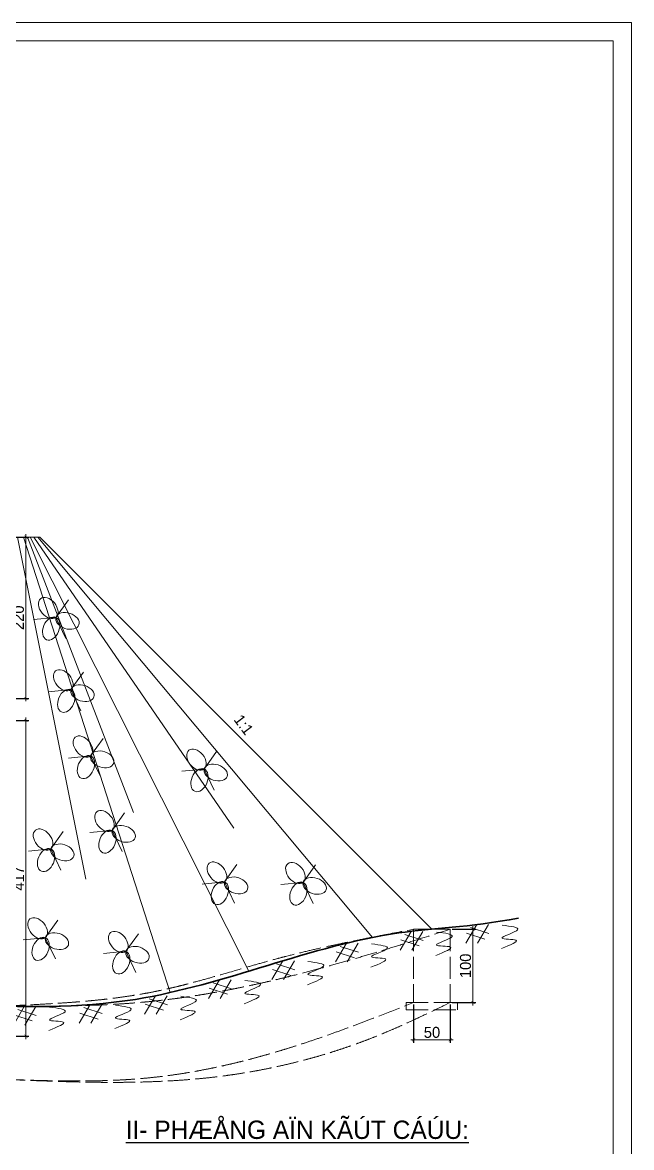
# Model space of a CAD drawing. Header units: millimetres. Extents: x -354608 to 492029, y -885357 to -234285.
# Drawn here: x 28045 to 69572, y -486772 to -410018 of the extents above; entities that cross this region are included whole.
import ezdxf

# ---------------------------------------------------------------- set-up
doc = ezdxf.new("R2010")
doc.units = ezdxf.units.MM
doc.header["$LTSCALE"] = 0.25
doc.header["$MEASUREMENT"] = 0
doc.header["$PDMODE"] = 34
doc.linetypes.add('ACAD_ISO02W100', pattern=[15, 12, -3])
doc.layers.get('0').update_dxf_attribs({"lineweight": 30})
for name, color, linetype, lineweight in [('!text', 130, 'Continuous', 20), ('2', 253, 'Continuous', 15), ('dam', 1, 'Continuous', 35), ('duong 3', 3, 'Continuous', 30), ('dut', 2, 'ACAD_ISO02W100', 30)]:
    doc.layers.add(name, color=color, linetype=linetype, lineweight=lineweight)
doc.styles.add('K-THUOC', font='11_3664_VSWICONN.TTF')
doc.styles.get("Standard").update_dxf_attribs({"font": 'VNswitzerlandcondlight.TTF'})
doc.dimstyles.new('tl 1.50', dxfattribs={"dimscale": 250, "dimtxt": 3, "dimasz": 0.8, "dimexe": 0.8, "dimexo": 0.5, "dimgap": 0.5, "dimtad": 1, "dimdec": 0, "dimlfac": 0.02, "dimzin": 0, "dimdsep": 46, "dimtxsty": 'K-THUOC', "dimblk": 'ARCHTICK', "dimcen": 1, "dimdle": 0.8, "dimclrd": 256, "dimclrt": 256, "dimadec": 0, "dimazin": 0, "dimtfac": 1, "dimtdec": 0, "dimtmove": 0, "dimatfit": 3, "dimfxl": 0, "dimfrac": 2, "dimtolj": 1, "dimtzin": 0, "dimlwd": -1, "dimarcsym": 0})

# ---------------------------------------------------------------- blocks, each defined once
blk = doc.blocks.new('_ArchTick')
at = {"color": 0, "linetype": 'ByBlock', "const_width": 0.15}
blk.add_lwpolyline([(-0.5, -0.5), (0.5, 0.5)], dxfattribs=at)
blk = doc.blocks.new('*D228')
at = {"layer": '2'}
blk.add_line((28278, -479381), (28278, -457431), dxfattribs=at)
at = {"layer": '2', "color": 0, "lineweight": -2}
for p, q in [((26844, -457631), (28478, -457631)), ((26844, -479181), (28478, -479181))]:
    blk.add_line(p, q, dxfattribs=at)
at = {"layer": 'Defpoints', "color": 0}
for p in [(26719, -457631), (28278, -457631), (26719, -479181)]:
    blk.add_point(p, dxfattribs=at)
at = {"layer": '2', "xscale": 200, "yscale": 200, "zscale": 200}
for p, rotation in [((28278, -457631), 90), ((28278, -479181), 270)]:
    blk.add_blockref('_ArchTick', p, dxfattribs=dict(at, rotation=rotation))
at = {"layer": '2', "insert": (27778, -468406), "char_height": 750, "attachment_point": 5, "rotation": 90, "style": 'K-THUOC'}
blk.add_mtext('\\A1;417', dxfattribs=at)
blk = doc.blocks.new('*D229')
at = {"layer": '2', "color": 0, "lineweight": -2}
for p, q in [((27122, -445131), (28478, -445131)), ((12996, -456131), (28478, -456131))]:
    blk.add_line(p, q, dxfattribs=at)
at = {"layer": '2'}
blk.add_line((28278, -456331), (28278, -444931), dxfattribs=at)
at = {"layer": 'Defpoints', "color": 0}
for p in [(26997, -445131), (28278, -445131), (12871, -456131)]:
    blk.add_point(p, dxfattribs=at)
at = {"layer": '2', "xscale": 200, "yscale": 200, "zscale": 200}
for p, rotation in [((28278, -445131), 90), ((28278, -456131), 270)]:
    blk.add_blockref('_ArchTick', p, dxfattribs=dict(at, rotation=rotation))
at = {"layer": '2', "insert": (27771, -450631), "char_height": 750, "attachment_point": 5, "rotation": 90, "style": 'K-THUOC'}
blk.add_mtext('\\A1;220', dxfattribs=at)
blk = doc.blocks.new('*D762')
at = {"layer": '2', "color": 0, "lineweight": -2}
for p, q in [((57343, -471880), (58964, -471880)), ((57343, -476880), (58964, -476880))]:
    blk.add_line(p, q, dxfattribs=at)
at = {"layer": '2'}
blk.add_line((58764, -477080), (58764, -471680), dxfattribs=at)
at = {"layer": 'Defpoints', "color": 0}
for p in [(57218, -471880), (58764, -471880), (57218, -476880)]:
    blk.add_point(p, dxfattribs=at)
at = {"layer": '2', "xscale": 200, "yscale": 200, "zscale": 200}
for p, rotation in [((58764, -471880), 90), ((58764, -476880), 270)]:
    blk.add_blockref('_ArchTick', p, dxfattribs=dict(at, rotation=rotation))
at = {"layer": '2', "insert": (58256, -474380), "char_height": 750, "attachment_point": 5, "rotation": 90, "style": 'K-THUOC'}
blk.add_mtext('\\A1;100', dxfattribs=at)
blk = doc.blocks.new('*D763')
at = {"layer": '2', "color": 0, "lineweight": -2}
for p, q in [((54718, -477005), (54718, -479631)), ((57218, -477005), (57218, -479631))]:
    blk.add_line(p, q, dxfattribs=at)
at = {"layer": '2'}
blk.add_line((54518, -479431), (57418, -479431), dxfattribs=at)
at = {"layer": 'Defpoints', "color": 0}
for p in [(54718, -476880), (57218, -476880), (57218, -479431)]:
    blk.add_point(p, dxfattribs=at)
at = {"layer": '2', "xscale": 200, "yscale": 200, "zscale": 200, "rotation": 180}
blk.add_blockref('_ArchTick', (54718, -479431), dxfattribs=at)
at = {"layer": '2', "xscale": 200, "yscale": 200, "zscale": 200}
blk.add_blockref('_ArchTick', (57218, -479431), dxfattribs=at)
at = {"layer": '2', "insert": (55968, -478923), "char_height": 750, "attachment_point": 5, "style": 'K-THUOC'}
blk.add_mtext('\\A1;50', dxfattribs=at)
blk = doc.blocks.new('dattn')
at = {"layer": 'duong 3', "lineweight": 13}
for p, q in [((0, 0), (-745, -1272)), ((793, 0), (48, -1272)), ((-705, -585), (549, -991)), ((-434, -212), (820, -618))]:
    blk.add_line(p, q, dxfattribs=at)
blk.add_spline([(1715, -44), (2779, -359), (1715, -930), (2661, -1067), (1675, -1638)], degree=3, dxfattribs=at)

msp = doc.modelspace()

# ---------------------------------------------------------------- linework, layer by layer
at = {"layer": '!text', "color": 2}
for p, q in [((26719.2, -445131), (29219.2, -445131)), ((29089.3, -445131), (51918.7, -472441.7)), ((55967.8, -471879.6), (29219.2, -445131)), ((55967.8, -471879.6), (54717.8, -471879.6)), ((55967.8, -471879.6), (57217.8, -471879.6))]:
    msp.add_line(p, q, dxfattribs=at)
at = {"layer": '2', "color": 1, "lineweight": 5}
for p, q in [((69572.4, -410018.3), (-354608.2, -410018.3)), ((69572.4, -410018.3), (69572.4, -558518.3)), ((68322.4, -411268.3), (-348358.2, -411268.3)), ((68322.4, -411268.3), (68322.4, -557268.3))]:
    msp.add_line(p, q, dxfattribs=at)
at = {"layer": '2'}
for p, q in [((27691.9, -445131), (32356, -468457.1)), ((28115.6, -445131), (38116.1, -476201.2)), ((28382.2, -445131), (35608.2, -463927.3)), ((28563.2, -445131), (43468.7, -474743.3)), ((28816.9, -445131), (42448.1, -464993)), ((30321.9, -450604.1), (31169.3, -449410)), ((30321.9, -450604.1), (28800.9, -450758.5)), ((30321.9, -450604.1), (31004.6, -452044.1)), ((31347.1, -455536.1), (32194.5, -454342)), ((31347.1, -455536.1), (29826.1, -455690.5)), ((31347.1, -455536.1), (32029.8, -456976.1)), ((32691.8, -460054.9), (33539.2, -458860.7)), ((40432.5, -460949.3), (41279.9, -459755.1)), ((32691.8, -460054.9), (31170.8, -460209.2)), ((32691.8, -460054.9), (33374.5, -461494.8)), ((40432.5, -460949.3), (38911.5, -461103.6)), ((40432.5, -460949.3), (41115.2, -462389.2)), ((34157.6, -465137.9), (35004.9, -463943.7)), ((29971.8, -466399.9), (30819.2, -465205.7)), ((34157.6, -465137.9), (32636.5, -465292.2)), ((34157.6, -465137.9), (34840.2, -466577.8)), ((29971.8, -466399.9), (28450.8, -466554.2)), ((29971.8, -466399.9), (30654.5, -467839.8)), ((41823.5, -468653.1), (42670.9, -467458.9)), ((47179.7, -468685), (48027.1, -467490.8)), ((41823.5, -468653.1), (40302.5, -468807.4)), ((41823.5, -468653.1), (42506.2, -470093)), ((47179.7, -468685), (45658.7, -468839.3)), ((47179.7, -468685), (47862.4, -470124.9)), ((29600.5, -472458), (30447.9, -471263.8)), ((29600.5, -472458), (28079.4, -472612.3)), ((29600.5, -472458), (30283.1, -473897.9)), ((35096.8, -473385.6), (35944.1, -472191.5)), ((35096.8, -473385.6), (33575.7, -473540)), ((35096.8, -473385.6), (35779.4, -474825.6))]:
    msp.add_line(p, q, dxfattribs=at)
for centre, major_axis in [((29798.8, -449965.7), (-524, 637.7)), ((30002.1, -451365), (-318.6, -761.4)), ((31111.6, -450842.4), (-782.6, 262)), ((30824, -454897.7), (-524, 637.7)), ((32136.8, -455774.4), (-782.6, 262)), ((31027.4, -456297), (-318.6, -761.4)), ((32168.7, -459416.5), (-524, 637.7)), ((33481.5, -460293.1), (-782.6, 262)), ((39909.4, -460310.9), (-524, 637.7)), ((32372, -460815.8), (-318.6, -761.4)), ((40112.8, -461710.2), (-318.6, -761.4)), ((41222.2, -461187.5), (-782.6, 262)), ((33634.5, -464499.5), (-524, 637.7)), ((29448.7, -465761.5), (-524, 637.7)), ((33837.8, -465898.8), (-318.6, -761.4)), ((34947.2, -465376.1), (-782.6, 262)), ((29652.1, -467160.7), (-318.6, -761.4)), ((30761.5, -466638.1), (-782.6, 262)), ((41300.4, -468014.7), (-524, 637.7)), ((46656.6, -468046.6), (-524, 637.7)), ((41503.7, -469414), (-318.6, -761.4)), ((42613.2, -468891.3), (-782.6, 262)), ((46859.9, -469445.9), (-318.6, -761.4)), ((47969.4, -468923.2), (-782.6, 262)), ((29077.4, -471819.6), (-524, 637.7)), ((34573.7, -472747.2), (-524, 637.7)), ((29280.7, -473218.9), (-318.6, -761.4)), ((30390.2, -472696.3), (-782.6, 262)), ((34777, -474146.5), (-318.6, -761.4)), ((35886.4, -473623.9), (-782.6, 262))]:
    msp.add_ellipse(centre, major_axis=major_axis, ratio=0.6558151, start_param=-3.141592653589793, end_param=3.141592653589793, dxfattribs=at)
at = {"layer": 'dam'}
msp.add_open_spline([(-3280.8, -476681), (-116.6, -477169.6), (5475.2, -477521), (14847.8, -476492.4), (24394.5, -477111.6), (37987.2, -477432.5), (50077.2, -471918), (58371.3, -471761.5), (61875.1, -471129.8)], degree=3, knots=[0, 0, 0, 0, 1900.1560194, 3405.8940644, 5478.6984703, 7792.7981616, 11400.0285395, 12811.4155028, 12811.4155028, 12811.4155028, 12811.4155028], dxfattribs=at)
at = {"layer": 'dut', "lineweight": 15, "ltscale": 500}
for p, q in [((54717.8, -471879.6), (54717.8, -476879.6)), ((57217.8, -471879.6), (57217.8, -476879.6)), ((54217.8, -476879.6), (54217.8, -477379.6)), ((54217.8, -476879.6), (57717.8, -476879.6)), ((54217.8, -477379.6), (57717.8, -477379.6)), ((57717.8, -476879.6), (57717.8, -477379.6))]:
    msp.add_line(p, q, dxfattribs=at)
for points in [[(26719.2, -477120.5), (37034.3, -476140.4), (45433.2, -473883), (54717.8, -471879.6)], [(26719.2, -477120.5), (35952, -476886.1), (46714.7, -474983.9), (57217.8, -471879.6)], [(26719.2, -482120.5), (36667.6, -482019.9), (47283.7, -479642.9), (54717.8, -476879.6)], [(26719.2, -482120.5), (41329.4, -481942.9), (52008.1, -479245.6), (57217.8, -476879.6)]]:
    msp.add_spline(points, degree=3, dxfattribs=at)

# ---------------------------------------------------------------- block references
at = {"layer": '!text', "color": 2}
for p in [(54554, -472027.1), (59029.6, -471560.4), (50130.7, -472838), (45795, -474040.7), (41483, -475327.9), (37117.5, -476414.8), (28164.5, -477147.2), (32661.4, -477019.5)]:
    msp.add_blockref('dattn', p, dxfattribs=at)

# ---------------------------------------------------------------- texts
at = {"layer": 'duong 3', "insert": (43007.7, -457139.5), "char_height": 750, "width": 50000, "attachment_point": 1, "rotation": 306.995967}
msp.add_mtext('1:1', dxfattribs=at)
at = {"layer": 'duong 3', "insert": (35084.3, -484938), "char_height": 1250, "width": 50000, "attachment_point": 1}
msp.add_mtext('{\\LII- PHÆÅNG AÏN KÃÚT CÁÚU:}', dxfattribs=at)

# ---------------------------------------------------------------- dimensions: what is measured, and where the dimension line sits
at = {"layer": '2'}
for base, p1, p2, picture, middle in [((28278.3, -445131), (12870.5, -456131), (26997.2, -445131), '*D229', (27770.5, -450631)), ((58764, -471879.6), (57217.8, -476879.6), (57217.8, -471879.6), '*D762', (58256.2, -474379.6))]:
    dim = msp.add_linear_dim(base=base, p1=p1, p2=p2, angle=90, dimstyle='tl 1.50', dxfattribs=at)
    dim.commit()
    dim.dimension.update_dxf_attribs({"geometry": picture, "text_midpoint": middle})
dim = msp.add_linear_dim(base=(28278.3, -457631), p1=(26719.2, -479181), p2=(26719.2, -457631), angle=90, text='417', dimstyle='tl 1.50', dxfattribs=at)
dim.commit()
dim.dimension.update_dxf_attribs({"geometry": '*D228', "text_midpoint": (27778.3, -468406)})
dim = msp.add_linear_dim(base=(57217.8, -479431.3), p1=(54717.8, -476879.6), p2=(57217.8, -476879.6), dimstyle='tl 1.50', dxfattribs=at)
dim.commit()
dim.dimension.update_dxf_attribs({"geometry": '*D763', "text_midpoint": (55967.8, -478923.5)})

doc.saveas('drawing.dxf')
